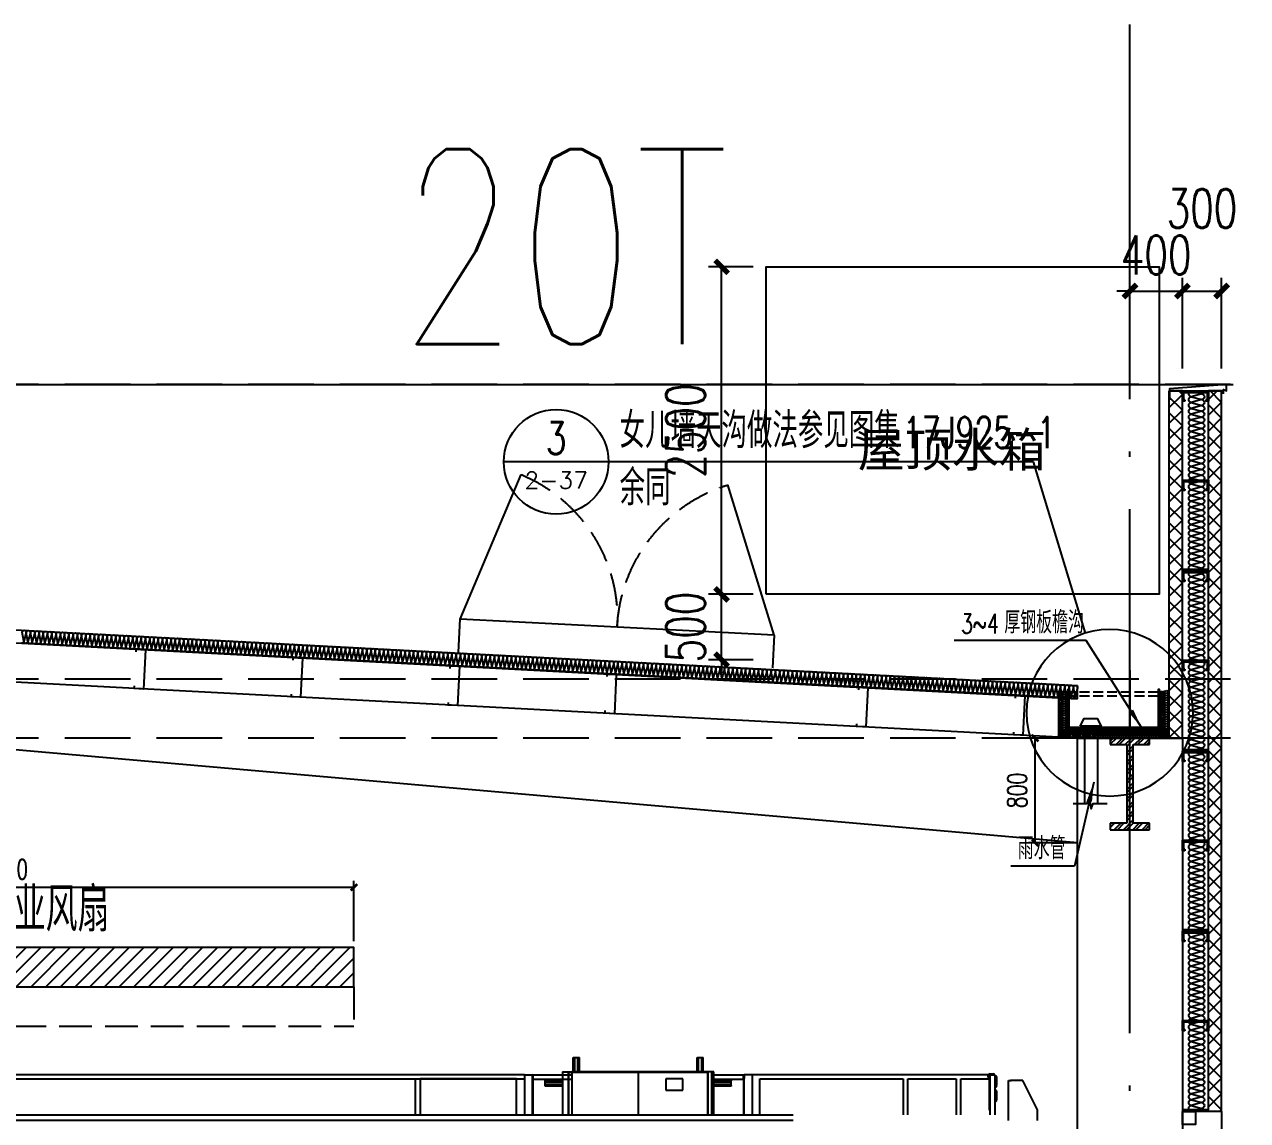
# Model space of a CAD drawing. Extents: x -1899985 to -450366, y 556196 to 2151267.
# Drawn here: x -609860 to -600522, y 581137 to 589505 of the extents above; entities that cross this region are included whole.
import ezdxf
from ezdxf.enums import TextEntityAlignment as Align

# ---------------------------------------------------------------- set-up
doc = ezdxf.new("R2010")
doc.units = 0
doc.header["$LTSCALE"] = 1000
doc.header["$MEASUREMENT"] = 0
for name, pattern in [('__DASH', [0.35, 0.25, -0.1]), ('DASH', [0.35, 0.25, -0.1]), ('DOTE', [2.42, 2, -0.2, 0.02, -0.2])]:
    doc.linetypes.add(name, pattern=pattern)
doc.layers.get('Defpoints').update_dxf_attribs({"color": 210})
for name, color, linetype in [('A-AXIS-DOTE', 14, 'DOTE'), ('A-AXIS-DP', 126, 'Continuous'), ('A-AXIS-SYMB', 3, 'Continuous'), ('A-HATCH-2', 251, 'Continuous'), ('A-LIN-V', 9, 'Continuous'), ('A-SFCE', 30, 'Continuous'), ('A-WINDOW', 140, 'Continuous'), ('AS-COLN', 6, 'Continuous'), ('AS-WALL', 40, 'Continuous'), ('COLUMN', 9, 'Continuous'), ('DIM_LEAD', 3, 'Continuous'), ('DIM_SYMB', 3, 'Continuous'), ('PUB_HATCH', 8, 'Continuous'), ('PUB_TEXT', 7, 'Continuous'), ('S-SB', 21, 'Continuous'), ('建-墙-填充', 8, 'Continuous'), ('建-尺寸', 3, 'Continuous'), ('建-文字', 7, 'Continuous'), ('建-柱-钢', 9, 'Continuous')]:
    doc.layers.add(name, color=color, linetype=linetype)
doc.styles.add('_TCH_DIM', font='SIMPLEX', dxfattribs={"bigfont": 'GBCBIG'})
doc.styles.add('_TCH_DIM_T3', font='SIMPLEX', dxfattribs={"width": 0.705882, "bigfont": 'GBCBIG'})
doc.styles.add('A-DIM_T3', font='SIMPLEX', dxfattribs={"width": 0.705882, "bigfont": 'GBCBIG'})
doc.styles.add('A-STANDARD', font='SIMPLEX', dxfattribs={"bigfont": 'GBCBIG'})
doc.styles.add('黑体', font='', dxfattribs={"height": 12})
doc.styles.get('黑体').set_extended_font_data('SimHei')
doc.dimstyles.new('_TCH_ARCH&&100', dxfattribs={"dimtxt": 297.5, "dimasz": 100, "dimexe": 100, "dimexo": 100, "dimgap": 126.25, "dimtad": 1, "dimdec": 0, "dimzin": 0, "dimdsep": 46, "dimtxsty": '_TCH_DIM_T3', "dimblk": 'ARCHTICK', "dimcen": 0.09, "dimclrt": 7, "dimazin": 2, "dimtfac": 1, "dimtdec": 0, "dimtix": 1, "dimtmove": 2, "dimatfit": 3, "dimfxl": 0, "dimtolj": 1, "dimtzin": 0, "dimarcsym": 0})
doc.dimstyles.new('A-DIM&&100', dxfattribs={"dimtxt": 297.5, "dimasz": 100, "dimexe": 100, "dimexo": 100, "dimgap": 126.25, "dimtad": 1, "dimdec": 0, "dimzin": 0, "dimdsep": 46, "dimtxsty": 'A-DIM_T3', "dimblk": 'ARCHTICK', "dimcen": 0.09, "dimclrt": 7, "dimazin": 2, "dimtfac": 1, "dimtdec": 0, "dimtix": 1, "dimtmove": 2, "dimatfit": 3, "dimfxl": 0, "dimtolj": 1, "dimtzin": 0, "dimarcsym": 0})
doc.dimstyles.new('A-DIM&&50', dxfattribs={"dimtxt": 148.75, "dimasz": 50, "dimexe": 50, "dimexo": 50, "dimgap": 63.125, "dimtad": 1, "dimdec": 0, "dimzin": 0, "dimdsep": 46, "dimtxsty": 'A-DIM_T3', "dimblk": 'ARCHTICK', "dimcen": 0.09, "dimclrt": 7, "dimazin": 2, "dimtfac": 1, "dimtdec": 0, "dimtix": 1, "dimtmove": 2, "dimatfit": 3, "dimfxl": 0, "dimtolj": 1, "dimtzin": 0, "dimarcsym": 0})
pattern_1 = [(45, (60, 0), (-60.000061, 60.000061), []), (135, (60, 0), (-60.000061, -60.000061), [])]

# ---------------------------------------------------------------- blocks, each defined once
blk = doc.blocks.new('G$CBF9D2CED')
at = {"layer": '建-墙-填充'}
h = blk.add_hatch(dxfattribs=at)
h.set_pattern_fill('金属', color=256, scale=20, style=0)
h.set_pattern_definition([(45, (0, 0), (-35.3553, 35.3553), []), (45, (23.57, 0), (-35.3553, 35.3553), [])])
h.paths.add_polyline_path([(-150, 0), (-150, -50), (-25, -50), (-25, -650), (-150, -650), (-150, -700), (150, -700), (150, -650), (25, -650), (25, -50), (150, -50), (150, 0)])
at = {"layer": '建-柱-钢'}
for p, q in [((-150, 0), (-150, -50)), ((150, 0), (-150, 0)), ((150, -50), (150, 0)), ((-150, -50), (-25, -50)), ((-25, -50), (-25, -650)), ((25, -650), (25, -50)), ((25, -50), (150, -50)), ((-25, -650), (-150, -650)), ((-150, -650), (-150, -700)), ((150, -650), (25, -650)), ((150, -700), (150, -650)), ((-150, -700), (150, -700))]:
    blk.add_line(p, q, dxfattribs=at)
blk = doc.blocks.new('_ArchTick')
at = {"color": 0, "linetype": 'ByBlock', "const_width": 0.4}
blk.add_lwpolyline([(-0.5, -0.5), (0.5, 0.5)], dxfattribs=at)
blk = doc.blocks.new('*D485')
at = {"layer": 'Defpoints', "color": 0}
for p in [(-519.6, 2150), (-110, 2150), (-110, 2100)]:
    blk.add_point(p, dxfattribs=at)
at = {"layer": '建-尺寸', "color": 0, "lineweight": -2}
for p, q in [((-160, 2150), (-569.6, 2150)), ((-519.6, 2150), (-519.6, 2200)), ((-519.6, 2100), (-519.6, 2150)), ((-160, 2100), (-569.6, 2100)), ((-519.6, 2100), (-519.6, 2050))]:
    blk.add_line(p, q, dxfattribs=at)
at = {"layer": '建-尺寸', "color": 0, "lineweight": -2, "xscale": 50, "yscale": 50, "zscale": 50}
for p, rotation in [((-519.6, 2150), 270), ((-519.6, 2100), 90)]:
    blk.add_blockref('_ArchTick', p, dxfattribs=dict(at, rotation=rotation))
at = {"layer": '建-尺寸', "color": 7, "insert": (-657.1, 2125), "char_height": 148.75, "attachment_point": 5, "rotation": 90, "style": 'A-DIM_T3'}
blk.add_mtext('\\A1;50', dxfattribs=at)
blk = doc.blocks.new('*D486')
at = {"layer": 'Defpoints', "color": 0}
for p in [(-519.6, 2100), (-110, 2100), (-110, 300)]:
    blk.add_point(p, dxfattribs=at)
at = {"layer": '建-尺寸', "color": 0, "lineweight": -2}
for p, q in [((-160, 2100), (-569.6, 2100)), ((-519.6, 300), (-519.6, 2100)), ((-160, 300), (-569.6, 300))]:
    blk.add_line(p, q, dxfattribs=at)
at = {"layer": '建-尺寸', "color": 0, "lineweight": -2, "xscale": 50, "yscale": 50, "zscale": 50}
for p, rotation in [((-519.6, 2100), 90), ((-519.6, 300), 270)]:
    blk.add_blockref('_ArchTick', p, dxfattribs=dict(at, rotation=rotation))
at = {"layer": '建-尺寸', "color": 7, "insert": (-657.1, 1200), "char_height": 148.75, "attachment_point": 5, "rotation": 90, "style": 'A-DIM_T3'}
blk.add_mtext('\\A1;1800', dxfattribs=at)
blk = doc.blocks.new('*D487')
at = {"layer": 'Defpoints', "color": 0}
for p in [(-519.6, 300), (-110, 300), (-110, 0)]:
    blk.add_point(p, dxfattribs=at)
at = {"layer": '建-尺寸', "color": 0, "lineweight": -2}
for p, q in [((-160, 300), (-569.6, 300)), ((-519.6, 300), (-519.6, 350)), ((-519.6, 0), (-519.6, 300)), ((-160, 0), (-569.6, 0)), ((-519.6, 0), (-519.6, -50))]:
    blk.add_line(p, q, dxfattribs=at)
at = {"layer": '建-尺寸', "color": 0, "lineweight": -2, "xscale": 50, "yscale": 50, "zscale": 50}
for p, rotation in [((-519.6, 300), 270), ((-519.6, 0), 90)]:
    blk.add_blockref('_ArchTick', p, dxfattribs=dict(at, rotation=rotation))
at = {"layer": '建-尺寸', "color": 7, "insert": (-657.1, 150), "char_height": 148.75, "attachment_point": 5, "rotation": 90, "style": 'A-DIM_T3'}
blk.add_mtext('\\A1;300', dxfattribs=at)
blk = doc.blocks.new('*D488')
at = {"layer": 'Defpoints', "color": 0}
for p in [(3050, 1060.2), (-3050, 600), (3050, 600)]:
    blk.add_point(p, dxfattribs=at)
at = {"layer": '建-尺寸', "color": 0, "lineweight": -2}
for p, q in [((-3050, 650), (-3050, 1110.2)), ((-3050, 1060.2), (3050, 1060.2)), ((3050, 650), (3050, 1110.2))]:
    blk.add_line(p, q, dxfattribs=at)
at = {"layer": '建-尺寸', "color": 0, "lineweight": -2, "xscale": 50, "yscale": 50, "zscale": 50, "rotation": 180}
blk.add_blockref('_ArchTick', (-3050, 1060.2), dxfattribs=at)
at = {"layer": '建-尺寸', "color": 0, "lineweight": -2, "xscale": 50, "yscale": 50, "zscale": 50}
blk.add_blockref('_ArchTick', (3050, 1060.2), dxfattribs=at)
at = {"layer": '建-尺寸', "color": 7, "insert": (382.4, 1197.7), "char_height": 148.75, "attachment_point": 5, "style": 'A-DIM_T3'}
blk.add_mtext('\\A1;6100', dxfattribs=at)
blk = doc.blocks.new('CURVEPATTERNLIB$SYSLIB$岩棉板')
at = {"color": 0}
for p, q in [((0, -17), (12, -67)), ((12, -67), (24, -17))]:
    blk.add_line(p, q, dxfattribs=at)
for centre, start, end in [((12, -17), 0, 180), ((0, -67), 270, 0), ((24, -67), 180, 270)]:
    blk.add_arc(centre, 12, start, end, dxfattribs=at)
blk = doc.blocks.new('*D535')
at = {"layer": 'Defpoints', "color": 0}
for p in [(-751528.5, 584057.5), (-751154.7, 584057.5), (-751154.7, 583257.5)]:
    blk.add_point(p, dxfattribs=at)
at = {"layer": '建-尺寸', "color": 0, "lineweight": -2}
for p, q in [((-751204.7, 584057.5), (-751578.5, 584057.5)), ((-751528.5, 583257.5), (-751528.5, 584057.5)), ((-751204.7, 583257.5), (-751578.5, 583257.5))]:
    blk.add_line(p, q, dxfattribs=at)
at = {"layer": '建-尺寸', "color": 0, "lineweight": -2, "xscale": 50, "yscale": 50, "zscale": 50}
for p, rotation in [((-751528.5, 584057.5), 90), ((-751528.5, 583257.5), 270)]:
    blk.add_blockref('_ArchTick', p, dxfattribs=dict(at, rotation=rotation))
at = {"layer": '建-尺寸', "color": 7, "insert": (-751666, 583657.5), "char_height": 148.75, "attachment_point": 5, "rotation": 90, "style": 'A-DIM_T3'}
blk.add_mtext('\\A1;800', dxfattribs=at)
blk = doc.blocks.new('*D539')
at = {"layer": 'Defpoints', "color": 0}
for p in [(-1772729.9, 580856.2), (-1772720.3, 580546.4), (-1775119.2, 580472)]:
    blk.add_point(p, dxfattribs=at)
at = {"layer": '建-尺寸', "color": 0, "lineweight": -2}
for p, q in [((-1775120.7, 580522), (-1775130.3, 580831.8)), ((-1775128.8, 580781.8), (-1772729.9, 580856.2)), ((-1772721.9, 580596.3), (-1772731.5, 580906.2))]:
    blk.add_line(p, q, dxfattribs=at)
at = {"layer": '建-尺寸', "color": 0, "lineweight": -2, "xscale": 50, "yscale": 50, "zscale": 50}
for p, rotation in [((-1772729.9, 580856.2), 1.775699479531219), ((-1775128.8, 580781.8), 181.7756994795312)]:
    blk.add_blockref('_ArchTick', p, dxfattribs=dict(at, rotation=rotation))
at = {"layer": '建-尺寸', "color": 7, "insert": (-1773933.6, 580956.5), "char_height": 148.75, "attachment_point": 5, "rotation": 1.7757, "style": 'A-DIM_T3'}
blk.add_mtext('\\A1;2400', dxfattribs=at)
blk = doc.blocks.new('G$C59B9C3A2')
at = {"layer": 'A-LIN-V'}
blk.add_lwpolyline([(79.4, -16.8), (-333.7, -16.8)], dxfattribs=at)
at = {"layer": 'AS-WALL'}
blk.add_lwpolyline([(-333.7, -38.1), (-333.7, -5.4), (-357.8, -16.8), (-357.8, 33.2), (79.4, 0), (79.4, -84.3)], dxfattribs=at)
blk = doc.blocks.new('CURVEPATTERNLIB$SYSLIB$防水材料1')
at = {"layer": 'PUB_HATCH'}
h = blk.add_hatch(dxfattribs=at)
h.set_pattern_fill('ANSI31', color=256, scale=10, angle=90, style=0)
h.set_pattern_definition([(45, (-196995.837, -685381.036), (11.22532015, -11.22532015), [])])
h.paths.add_polyline_path([(35, 0), (0, 0), (0, -100), (35, -100), (35, -90), (30, -90), (30, -95), (5, -95), (5, -5), (30, -5), (30, -10), (35, -10)])
h = blk.add_hatch(dxfattribs=at)
h.set_pattern_fill('ANSI31', color=256, scale=10, angle=90, style=0)
h.set_pattern_definition([(45, (-196695.837, -685381.036), (11.22532015, -11.22532015), [])])
h.paths.add_polyline_path([(335, 0), (300, 0), (300, -100), (335, -100), (335, -90), (330, -90), (330, -95), (305, -95), (305, -5), (330, -5), (330, -10), (335, -10)])
at = {"layer": 'A-LIN-V', "extrusion": (-3.26108e-18, 2.41725e-31, -1)}
blk.add_line((600, 0), (600, -100), dxfattribs=at)
at = {"layer": 'A-LIN-V'}
for p, q in [((30, -10), (35, -10)), ((330, -10), (335, -10)), ((30, -90), (35, -90)), ((330, -90), (335, -90))]:
    blk.add_line(p, q, dxfattribs=at)
at = {"layer": 'A-LIN-V', "extrusion": (-3.26108e-18, 2.41725e-31, -1)}
for points in [[(-35, -10), (-35, 0), (0, 0), (0, -100), (-35, -100), (-35, -90)], [(-335, -10), (-335, 0), (-300, 0), (-300, -100), (-335, -100), (-335, -90)], [(-30, -10), (-30, -5), (-5, -5), (-5, -95), (-30, -95), (-30, -90)], [(-330, -10), (-330, -5), (-305, -5), (-305, -95), (-330, -95), (-330, -90)]]:
    blk.add_lwpolyline(points, dxfattribs=at)
at = {"layer": 'A-LIN-V', "xscale": 0.8142221102150538, "yscale": 0.8108108108108109, "zscale": 0.8142221102150538}
for p in [(0, -20.1), (19.5, -20.1), (39.1, -20.1), (58.6, -20.1), (78.2, -20.1), (97.7, -20.1), (117.2, -20.1), (136.8, -20.1), (156.3, -20.1), (175.9, -20.1), (195.4, -20.1), (215, -20.1), (234.5, -20.1), (254, -20.1), (273.6, -20.1), (293.1, -20.1), (312.7, -20.1), (332.2, -20.1), (351.7, -20.1), (371.3, -20.1), (390.8, -20.1), (410.4, -20.1), (429.9, -20.1), (449.5, -20.1), (469, -20.1), (488.5, -20.1), (508.1, -20.1), (527.6, -20.1), (547.2, -20.1), (566.7, -20.1), (586.2, -20.1)]:
    blk.add_blockref('CURVEPATTERNLIB$SYSLIB$岩棉板', p, dxfattribs=at)
blk = doc.blocks.new('e54645')
at = {"layer": 'PUB_HATCH'}
h = blk.add_hatch(dxfattribs=at)
h.set_pattern_fill('多孔材料', color=256, scale=30, style=0)
h.set_pattern_definition(pattern_1)
h.paths.add_polyline_path([(-1138445, 580407.5), (-1138445, 585907.5), (-1138545, 585907.5), (-1138545, 580407.5)])
h = blk.add_hatch(dxfattribs=at)
h.set_pattern_fill('多孔材料', color=256, scale=30, style=0)
h.set_pattern_definition(pattern_1)
h.paths.add_polyline_path([(-1138145, 583257.5), (-1138145, 585907.5), (-1138245, 585907.5), (-1138245, 583257.5)])
at = {"layer": 'A-WINDOW'}
blk.add_lwpolyline([(-1138345, 580407.5), (-1138345, 580407.5), (-1138345, 580307.5), (-1138245, 580307.5), (-1138245, 580407.5), (-1138345, 580407.5)], dxfattribs=at)
at = {"layer": 'AS-WALL'}
for p, q in [((-1138545, 580407.5), (-1138545, 585907.5)), ((-1138545, 585907.5), (-1138445, 585907.5)), ((-1138445, 580407.5), (-1138445, 585907.5)), ((-1138245, 583257.5), (-1138245, 585907.5)), ((-1138245, 585907.5), (-1138145, 585907.5)), ((-1138145, 583257.5), (-1138145, 585907.5)), ((-1138245, 583257.5), (-1138145, 583257.5)), ((-1138545, 580407.5), (-1138445, 580407.5)), ((-1138445, 580407.5), (-1138245, 580407.5))]:
    blk.add_line(p, q, dxfattribs=at)
at = {"layer": 'COLUMN'}
blk.add_line((-1138545, 580407.5), (-1138545, 578007.5), dxfattribs=at)
blk.add_lwpolyline([(-1138245, 582457.5), (-1138245, 567627.5)], dxfattribs=at)
at = {"layer": 'A-HATCH-2', "xscale": 2.26979623420175, "yscale": 1.999999999990687, "zscale": 1.999999999990687, "rotation": 269.9999999986393}
for p in [(-1138245, 585907.5), (-1138245, 584532.5), (-1138245, 583157.5), (-1138245, 581782.5)]:
    blk.add_blockref('CURVEPATTERNLIB$SYSLIB$防水材料1', p, dxfattribs=at)
at = {"layer": 'A-LIN-V'}
blk.add_blockref('G$C59B9C3A2', (-1138225, 585924.3), dxfattribs=at)
blk = doc.blocks.new('$LinePat$岩棉板')
at = {"color": 0}
for p, q in [((0, -17), (12, -67)), ((12, -67), (24, -17))]:
    blk.add_line(p, q, dxfattribs=at)
for points in [[(24, -1.5), (0, -1.5)], [(24, -84), (0, -84)]]:
    blk.add_lwpolyline(points)
for centre, start, end in [((12, -17), 0, 180), ((0, -67), 270, 0), ((24, -67), 180, 270)]:
    blk.add_arc(centre, 12, start, end, dxfattribs=at)
blk = doc.blocks.new('e5345454')
at = {"layer": 'A-LIN-V'}
h = blk.add_hatch(dxfattribs=at)
h.set_pattern_fill('金属', color=256, scale=10)
h.set_pattern_definition([(45, (350, 0), (-17.67766953, 17.67766953), []), (45, (361.785, 0), (-17.67766953, 17.67766953), [])])
h.paths.add_polyline_path([(1161308.6, -3405469.3), (1161298.6, -3405469.3), (1161298.6, -3405769.3), (1161998.6, -3405769.3), (1161998.6, -3405469.3), (1161988.6, -3405469.3), (1161988.6, -3405759.3), (1161308.6, -3405759.3)])
at = {"layer": 'A-AXIS-DOTE', "linetype": '__DASH', "ltscale": 2}
blk.add_line((1161773.6, -3405320), (1161773.6, -3406120), dxfattribs=at)
at = {"layer": 'A-LIN-V'}
for points in [[(1161308.6, -3405469.3), (1161298.6, -3405469.3), (1161298.6, -3405769.3), (1161998.6, -3405769.3), (1161998.6, -3405469.3), (1161988.6, -3405469.3), (1161988.6, -3405469.3), (1161988.6, -3405469.3), (1161988.6, -3405759.3), (1161308.6, -3405759.3), (1161308.6, -3405469.3)], [(1161393.6, -3405749.3), (1161423.6, -3405690), (1161523.6, -3405690), (1161553.6, -3405749.3), (1161393.6, -3405749.3)], [(1161426.2, -3405749.3), (1161426.2, -3406338)], [(1161526.2, -3405749.3), (1161526.2, -3406338)]]:
    blk.add_lwpolyline(points, dxfattribs=at)
at = {"layer": 'A-LIN-V', "linetype": 'DASH', "ltscale": 0.3}
for points in [[(1161988.6, -3405489.3), (1161308.6, -3405489.3)], [(1161988.6, -3405519.3), (1161308.6, -3405519.3)]]:
    blk.add_lwpolyline(points, dxfattribs=at)
at = {"layer": 'DIM_LEAD'}
for p, q in [((1161440.3, -3405093.4), (1160431.8, -3405093.4)), ((1161861.8, -3405760), (1161440.3, -3405093.4)), ((1161497.6, -3406175.2), (1161349.7, -3406817)), ((1161349.7, -3406817), (1160864.2, -3406817))]:
    blk.add_line(p, q, dxfattribs=at)
for points in [[(1161861.8, -3405760, 0, 40, 0), (1161781.6, -3405633.2, 0, 0, 0)], [(1161497.6, -3406175.2, 0, 40, 0), (1161463.9, -3406321.3, 0, 0, 0)]]:
    blk.add_lwpolyline(points, format="xyseb", dxfattribs=at)
at = {"layer": 'DIM_SYMB'}
blk.add_lwpolyline([(1161339.1, -3406338), (1161446.6, -3406338), (1161461.9, -3406296), (1161476.7, -3406380), (1161491.6, -3406338), (1161599.1, -3406338)], dxfattribs=at)
at = {"layer": 'A-LIN-V', "yscale": 0.7272727272727273, "zscale": 0.7272727272727273}
for p, xscale, rotation in [((1161228.6, -3405479.3), -0.7499999999999999, 90), ((1162068.6, -3405479.3), 0.7499999999999999, 270), ((1161228.6, -3405497.3), -0.7499999999999999, 90), ((1161228.6, -3405515.3), -0.7499999999999999, 90), ((1161228.6, -3405533.3), -0.7499999999999999, 90), ((1161228.6, -3405551.3), -0.7499999999999999, 90), ((1161228.6, -3405569.3), -0.7499999999999999, 90), ((1162068.6, -3405497.3), 0.7499999999999999, 270), ((1162068.6, -3405515.3), 0.7499999999999999, 270), ((1162068.6, -3405533.3), 0.7499999999999999, 270), ((1162068.6, -3405551.3), 0.7499999999999999, 270), ((1162068.6, -3405569.3), 0.7499999999999999, 270), ((1161228.6, -3405587.3), -0.7499999999999999, 90), ((1161228.6, -3405605.3), -0.7499999999999999, 90), ((1161228.6, -3405623.3), -0.7499999999999999, 90), ((1161228.6, -3405641.3), -0.7499999999999999, 90), ((1161228.6, -3405659.3), -0.7499999999999999, 90), ((1162068.6, -3405587.3), 0.7499999999999999, 270), ((1162068.6, -3405605.3), 0.7499999999999999, 270), ((1162068.6, -3405623.3), 0.7499999999999999, 270), ((1162068.6, -3405641.3), 0.7499999999999999, 270), ((1162068.6, -3405659.3), 0.7499999999999999, 270), ((1161228.6, -3405677.3), -0.7499999999999999, 90), ((1161228.6, -3405695.3), -0.7499999999999999, 90), ((1161228.6, -3405713.3), -0.7499999999999999, 90), ((1161228.6, -3405731.3), -0.7499999999999999, 90), ((1161228.6, -3405749.3), -0.7499999999999999, 90), ((1162068.6, -3405677.3), 0.7499999999999999, 270), ((1162068.6, -3405695.3), 0.7499999999999999, 270), ((1162068.6, -3405713.3), 0.7499999999999999, 270), ((1162068.6, -3405731.3), 0.7499999999999999, 270), ((1162068.6, -3405749.3), 0.7499999999999999, 270), ((1161228.6, -3405839.3), -0.7682291666666666, 180), ((1161228.6, -3405767.3), -0.7499999999999999, 90), ((1161228.6, -3405785.3), -0.7499999999999999, 90), ((1161228.6, -3405803.3), -0.7499999999999999, 90), ((1161228.6, -3405821.3), -0.7499999999999999, 90), ((1161247, -3405839.3), -0.7682291666666666, 180), ((1161265.4, -3405839.3), -0.7682291666666666, 180), ((1161283.9, -3405839.3), -0.7682291666666666, 180), ((1161302.3, -3405839.3), -0.7682291666666666, 180), ((1161320.8, -3405839.3), -0.7682291666666666, 180), ((1161339.2, -3405839.3), -0.7682291666666666, 180), ((1161357.6, -3405839.3), -0.7682291666666666, 180), ((1161376.1, -3405839.3), -0.7682291666666666, 180), ((1161394.5, -3405839.3), -0.7682291666666666, 180), ((1161412.9, -3405839.3), -0.7682291666666666, 180), ((1161431.4, -3405839.3), -0.7682291666666666, 180), ((1161449.8, -3405839.3), -0.7682291666666666, 180), ((1161468.3, -3405839.3), -0.7682291666666666, 180), ((1161486.7, -3405839.3), -0.7682291666666666, 180), ((1161505.1, -3405839.3), -0.7682291666666666, 180), ((1161541.2, -3405839.3), 0.73252688172043, 180), ((1161558.7, -3405839.3), 0.73252688172043, 180), ((1161576.3, -3405839.3), 0.73252688172043, 180), ((1161593.9, -3405839.3), 0.73252688172043, 180), ((1161611.5, -3405839.3), 0.73252688172043, 180), ((1161629.1, -3405839.3), 0.73252688172043, 180), ((1161646.6, -3405839.3), 0.73252688172043, 180), ((1161664.2, -3405839.3), 0.73252688172043, 180), ((1161681.8, -3405839.3), 0.73252688172043, 180), ((1161699.4, -3405839.3), 0.73252688172043, 180), ((1161717, -3405839.3), 0.73252688172043, 180), ((1161734.5, -3405839.3), 0.73252688172043, 180), ((1161752.1, -3405839.3), 0.73252688172043, 180), ((1161769.7, -3405839.3), 0.73252688172043, 180), ((1161787.3, -3405839.3), 0.73252688172043, 180), ((1161804.9, -3405839.3), 0.73252688172043, 180), ((1161822.4, -3405839.3), 0.73252688172043, 180), ((1161840, -3405839.3), 0.73252688172043, 180), ((1161857.6, -3405839.3), 0.73252688172043, 180), ((1161875.2, -3405839.3), 0.73252688172043, 180), ((1161892.8, -3405839.3), 0.73252688172043, 180), ((1161910.3, -3405839.3), 0.73252688172043, 180), ((1161927.9, -3405839.3), 0.73252688172043, 180), ((1161945.5, -3405839.3), 0.73252688172043, 180), ((1161963.1, -3405839.3), 0.73252688172043, 180), ((1161980.7, -3405839.3), 0.73252688172043, 180), ((1161998.2, -3405839.3), 0.73252688172043, 180), ((1162015.8, -3405839.3), 0.73252688172043, 180), ((1162068.6, -3405767.3), 0.7499999999999999, 270), ((1162068.6, -3405785.3), 0.7499999999999999, 270), ((1162068.6, -3405803.3), 0.7499999999999999, 270), ((1162068.6, -3405821.3), 0.7499999999999999, 270), ((1162033.4, -3405839.3), 0.73252688172043, 180), ((1162051, -3405839.3), 0.73252688172043, 180), ((1162068.6, -3405839.3), 0.73252688172043, 180)]:
    blk.add_blockref('$LinePat$岩棉板', p, dxfattribs=dict(at, xscale=xscale, rotation=rotation))
at = {"layer": 'PUB_TEXT', "style": '_TCH_DIM', "width": 0.705882}
blk.add_text('3~4', height=148.75, dxfattribs=at).set_placement((1160484.3, -3405040.9))
at = {"layer": 'PUB_TEXT', "style": '_TCH_DIM'}
for s, p in [('厚钢板檐沟', (1160814.3, -3405040.9)), ('雨水管', (1160916.7, -3406764.5))]:
    blk.add_text(s, height=168.79, dxfattribs=at).set_placement(p)
blk = doc.blocks.new('rer34')
at = {"layer": 'A-LIN-V', "color": 1}
for p, q in [((1604356.6, -75640.3), (1604367.5, -75640.3)), ((1604356.6, -75749), (1604356.6, -75640.3)), ((1604356.6, -75749), (1604356.6, -75640.3)), ((1604356.6, -75640.3), (1604367.5, -75640.3)), ((1604367.5, -75749), (1604367.5, -75640.3)), ((1604367.5, -75640.3), (1604389.3, -75640.3)), ((1604367.5, -75749), (1604367.5, -75640.3)), ((1604367.5, -75640.3), (1604389.3, -75640.3)), ((1604389.3, -75640.3), (1604400.1, -75640.3)), ((1604389.3, -75749), (1604389.3, -75640.3)), ((1604389.3, -75640.3), (1604400.1, -75640.3)), ((1604389.3, -75749), (1604389.3, -75640.3)), ((1604400.1, -75749), (1604400.1, -75640.3)), ((1604400.1, -75749), (1604400.1, -75640.3)), ((1605226.2, -75640.3), (1605237.1, -75640.3)), ((1605226.2, -75749), (1605226.2, -75640.3)), ((1605226.2, -75640.3), (1605237.1, -75640.3)), ((1605226.2, -75749), (1605226.2, -75640.3)), ((1605237.1, -75749), (1605237.1, -75640.3)), ((1605237.1, -75640.3), (1605258.9, -75640.3)), ((1605237.1, -75749), (1605237.1, -75640.3)), ((1605237.1, -75640.3), (1605258.9, -75640.3)), ((1605258.9, -75640.3), (1605269.7, -75640.3)), ((1605258.9, -75749), (1605258.9, -75640.3)), ((1605258.9, -75749), (1605258.9, -75640.3)), ((1605258.9, -75640.3), (1605269.7, -75640.3)), ((1605269.7, -75749), (1605269.7, -75640.3)), ((1605269.7, -75749), (1605269.7, -75640.3)), ((1604014.2, -75770.7), (1595896.1, -75770.7)), ((1604014.2, -75770.7), (1604014.2, -76077.3)), ((1604014.2, -75770.7), (1604068.6, -75770.7)), ((1604068.6, -75770.7), (1604068.6, -76077.3)), ((1604070.2, -75797.9), (1604070.2, -75778.4)), ((1604074, -75770.7), (1604348.3, -75770.7)), ((1604074, -75770.7), (1604074, -75778.4)), ((1604074, -75778.4), (1604074, -75797.9)), ((1604281.7, -75749), (1604324.1, -75749)), ((1604281.7, -75749), (1604281.7, -76077.3)), ((1604324.1, -76077.3), (1604324.1, -75749)), ((1604324.1, -75749), (1605302.4, -75749)), ((1604326.8, -75751.7), (1604812.1, -75751.7)), ((1604326.8, -76077.3), (1604326.8, -75751.7)), ((1605326.6, -75749), (1604348.3, -75749)), ((1604348.3, -75749), (1604348.3, -76077.3)), ((1604812.1, -75751.7), (1604812.1, -76077.3)), ((1604814.3, -75751.7), (1605299.6, -75751.7)), ((1604814.3, -76077.3), (1604814.3, -75751.7)), ((1605299.6, -75751.7), (1605299.6, -76077.3)), ((1605344.7, -75749), (1605302.4, -75749)), ((1605302.4, -75749), (1605302.4, -76077.3)), ((1605326.6, -75749), (1605326.6, -76077.3)), ((1605326.6, -75770.7), (1605552.3, -75770.7)), ((1605344.7, -76077.3), (1605344.7, -75749)), ((1605552.3, -75770.7), (1605552.3, -75778.4)), ((1605552.3, -75797.9), (1605552.3, -75778.4)), ((1605556.2, -75778.4), (1605556.2, -75797.9)), ((1605612.1, -75770.7), (1605557.8, -75770.7)), ((1605557.8, -76077.3), (1605557.8, -75770.7)), ((1607274.9, -75770.7), (1605612.1, -75770.7)), ((1605612.1, -75770.7), (1605612.1, -76077.3)), ((1607269.5, -75781.8), (1607269.5, -75777.9)), ((1607274.9, -75777.9), (1607269.5, -75777.9)), ((1607269.5, -75787.9), (1607269.5, -75781.8)), ((1607274.9, -75781.8), (1607269.5, -75781.8)), ((1607269.5, -75787.9), (1607269.5, -75788.8)), ((1607274.9, -75787.9), (1607269.5, -75787.9)), ((1607269.5, -75788.8), (1607274.9, -75788.8)), ((1607274.9, -75792), (1607274.9, -75770.3)), ((1607277.1, -75770.3), (1607277.1, -75792)), ((1607310.2, -75770.7), (1607277.1, -75770.7)), ((1607277.4, -75780.1), (1607277.1, -75780.1)), ((1607277.1, -75786.6), (1607277.4, -75786.6)), ((1607277.4, -76039.3), (1607277.4, -75774.1)), ((1607280.4, -75764.9), (1607307, -75764.9)), ((1607307, -75767), (1607280.4, -75767)), ((1607280.7, -75770.8), (1607306.8, -75770.8)), ((1607283.9, -75770.8), (1607316.5, -75770.8)), ((1607283.9, -76077.3), (1607283.9, -75770.8)), ((1607310.2, -75770.8), (1607310.2, -75770.3)), ((1607312.4, -75770.3), (1607312.4, -75770.8)), ((1607316.5, -75770.7), (1607312.4, -75770.7)), ((1607316.5, -75770.7), (1607316.5, -75770.8)), ((1607316.5, -75770.8), (1607316.5, -76077.3)), ((1607323.8, -75780.1), (1607316.5, -75780.1)), ((1607316.5, -75789.2), (1607330.7, -75789.2)), ((1607323.8, -75781), (1607323.8, -75780.1)), ((1607330.7, -75805), (1607330.7, -75789.2)), ((1598289.9, -75803.4), (1604014.2, -75803.4)), ((1603250.9, -76077.3), (1603250.9, -75803.4)), ((1603283.5, -75803.4), (1603283.5, -76077.3)), ((1603959.9, -75803.4), (1603283.5, -75803.4)), ((1603959.9, -76077.3), (1603959.9, -75803.4)), ((1604074, -75797.9), (1604074, -75805.5)), ((1604074, -75805.5), (1604074, -76077.3)), ((1604074, -75805.5), (1604348.3, -75805.5)), ((1604161, -75814.3), (1604281.7, -75814.3)), ((1604161, -75817.5), (1604161, -75814.3)), ((1604161, -75827.3), (1604161, -75817.5)), ((1604161, -75827.3), (1604281.7, -75827.3)), ((1604161, -75844.7), (1604161, -75827.3)), ((1604161, -75844.7), (1604281.7, -75844.7)), ((1604161, -75854.4), (1604161, -75844.7)), ((1604161, -75857.7), (1604161, -75854.4)), ((1604281.7, -75857.7), (1604161, -75857.7)), ((1605007.1, -75801.7), (1605007.1, -75888.7)), ((1605126.7, -75801.7), (1605007.1, -75801.7)), ((1605126.7, -75888.7), (1605126.7, -75801.7)), ((1605326.6, -75805.5), (1605552.3, -75805.5)), ((1605344.7, -75814.3), (1605465.4, -75814.3)), ((1605344.7, -75827.3), (1605465.4, -75827.3)), ((1605344.7, -75844.7), (1605465.4, -75844.7)), ((1605465.4, -75857.7), (1605344.7, -75857.7)), ((1605465.4, -75814.3), (1605465.4, -75817.5)), ((1605465.4, -75827.3), (1605465.4, -75817.5)), ((1605465.4, -75844.7), (1605465.4, -75827.3)), ((1605465.4, -75854.4), (1605465.4, -75844.7)), ((1605465.4, -75854.4), (1605465.4, -75857.7)), ((1605552.3, -75797.9), (1605552.3, -75805.5)), ((1605552.3, -75805.5), (1605552.3, -76077.3)), ((1605666.5, -76077.3), (1605666.5, -75803.4)), ((1605666.5, -75803.4), (1606672, -75803.4)), ((1606672, -75803.4), (1606672, -76077.3)), ((1606704.6, -76077.3), (1606704.6, -75803.4)), ((1606704.6, -75803.4), (1607044.8, -75803.4)), ((1607044.8, -75803.4), (1607044.8, -76077.3)), ((1607077.4, -76077.3), (1607077.4, -75803.4)), ((1607077.4, -75803.4), (1607277.4, -75803.4)), ((1607266.2, -75797.5), (1607266.2, -75795.3)), ((1607266.2, -75795.3), (1607271.7, -75795.3)), ((1607271.7, -75797.5), (1607266.2, -75797.5)), ((1607316.5, -75805), (1607330.7, -75805)), ((1607330.7, -75805), (1607316.5, -75805)), ((1607316.5, -75820.7), (1607330.7, -75820.7)), ((1607316.5, -75821.8), (1607330.7, -75821.8)), ((1607330.7, -75837.6), (1607316.5, -75837.6)), ((1607316.5, -75837.6), (1607330.7, -75837.6)), ((1607316.5, -75853.3), (1607330.7, -75853.3)), ((1607316.5, -75856.6), (1607329.6, -75856.6)), ((1607325.2, -75821.8), (1607325.2, -75820.7)), ((1607325.2, -75856.6), (1607325.2, -75853.3)), ((1607330.7, -75820.7), (1607330.7, -75805)), ((1607330.7, -75837.6), (1607330.7, -75821.8)), ((1607330.7, -75853.3), (1607330.7, -75837.6)), ((1607412.9, -75816.4), (1607430.2, -75816.4)), ((1607412.9, -76120.8), (1607412.9, -75816.4)), ((1607442.6, -75816.4), (1607425.2, -75816.4)), ((1607511.8, -75816.4), (1607430.2, -75816.4)), ((1607615, -76039.2), (1607511.8, -75816.4)), ((1605007.1, -75888.7), (1605126.7, -75888.7)), ((1607316.5, -75897.9), (1607330.7, -75897.9)), ((1607330.7, -75913.7), (1607316.5, -75913.7)), ((1607316.5, -75913.7), (1607330.7, -75913.7)), ((1607316.5, -75929.4), (1607330.7, -75929.4)), ((1607316.5, -75930.5), (1607330.7, -75930.5)), ((1607316.5, -75946.3), (1607330.7, -75946.3)), ((1607330.7, -75946.3), (1607316.5, -75946.3)), ((1607316.5, -75962), (1607330.7, -75962)), ((1607316.5, -75965.3), (1607329.6, -75965.3)), ((1607325.2, -75930.5), (1607325.2, -75929.4)), ((1607325.2, -75965.3), (1607325.2, -75962)), ((1607330.7, -75913.7), (1607330.7, -75897.9)), ((1607330.7, -75929.4), (1607330.7, -75913.7)), ((1607330.7, -75946.3), (1607330.7, -75930.5)), ((1607330.7, -75962), (1607330.7, -75946.3)), ((1607283.9, -76042.5), (1607280.7, -76042.5)), ((1607615, -76120.8), (1607615, -76039.2)), ((1592562.4, -76077.3), (1605899.7, -76077.3)), ((1605899.7, -76120.8), (1598840.1, -76120.8))]:
    blk.add_line(p, q, dxfattribs=at)
for centre, radius, start, end in [((1604066.4, -75778.4), 7.61, 0, 73.39845), ((1604066.4, -75778.4), 3.8, 360, 55.15009), ((1605560, -75778.4), 7.61, 106.60155, 180), ((1605560, -75778.4), 3.8, 124.8499, 180), ((1607271.7, -75792), 3.26, 270, 360), ((1607271.7, -75792), 5.43, 270, 360), ((1607280.4, -75770.3), 5.43, 90, 180), ((1607280.4, -75770.3), 3.26, 90, 180), ((1607280.7, -75774.1), 3.26, 90, 180), ((1607306.8, -75774.1), 3.26, 89.45035, 90), ((1607307, -75770.3), 5.43, 360, 90), ((1607307, -75770.3), 3.26, 360, 90), ((1607320.9, -75789.2), 8.7, 0, 119.99801), ((1604066.4, -75797.9), 7.61, 286.60155, 360), ((1604066.4, -75797.9), 3.8, 304.8499, 360), ((1605560, -75797.9), 7.61, 180, 253.39845), ((1605560, -75797.9), 3.8, 180, 235.15009), ((1607320.9, -75856.6), 8.7, 240.00195, 0), ((1607320.9, -75897.9), 8.7, 0, 119.99806), ((1607320.9, -75965.3), 8.7, 240.0019, 0), ((1607280.7, -76039.3), 3.26, 180, 270)]:
    blk.add_arc(centre, radius, start, end, dxfattribs=at)
blk = doc.blocks.new('*D390')
at = {"layer": 'A-AXIS-DP', "color": 0, "lineweight": -2}
for p, q in [((-601020, 586877.5), (-601020, 587570)), ((-600720, 586877.5), (-600720, 587570)), ((-601020, 587470), (-600720, 587470))]:
    blk.add_line(p, q, dxfattribs=at)
at = {"layer": 'Defpoints', "color": 0}
for p in [(-600720, 587470), (-601020, 586777.5), (-600720, 586777.5)]:
    blk.add_point(p, dxfattribs=at)
at = {"layer": 'A-AXIS-DP', "color": 0, "lineweight": -2, "xscale": 100, "yscale": 100, "zscale": 100, "rotation": 180}
blk.add_blockref('_ArchTick', (-601020, 587470), dxfattribs=at)
at = {"layer": 'A-AXIS-DP', "color": 0, "lineweight": -2, "xscale": 100, "yscale": 100, "zscale": 100}
blk.add_blockref('_ArchTick', (-600720, 587470), dxfattribs=at)
at = {"layer": 'A-AXIS-DP', "color": 7, "insert": (-600870, 588100), "char_height": 297.5, "attachment_point": 5, "style": '_TCH_DIM_T3'}
blk.add_mtext('\\A1;300', dxfattribs=at)
blk = doc.blocks.new('*D391')
at = {"layer": 'A-AXIS-DP', "color": 0, "lineweight": -2}
for p, q in [((-601420, 586877.5), (-601420, 587570)), ((-601020, 586877.5), (-601020, 587570)), ((-601420, 587470), (-601520, 587470)), ((-601420, 587470), (-601020, 587470)), ((-601020, 587470), (-600920, 587470))]:
    blk.add_line(p, q, dxfattribs=at)
at = {"layer": 'Defpoints', "color": 0}
for p in [(-601020, 587470), (-601420, 586777.5), (-601020, 586777.5)]:
    blk.add_point(p, dxfattribs=at)
at = {"layer": 'A-AXIS-DP', "color": 0, "lineweight": -2, "xscale": 100, "yscale": 100, "zscale": 100}
blk.add_blockref('_ArchTick', (-601420, 587470), dxfattribs=at)
at = {"layer": 'A-AXIS-DP', "color": 0, "lineweight": -2, "xscale": 100, "yscale": 100, "zscale": 100, "rotation": 180}
blk.add_blockref('_ArchTick', (-601020, 587470), dxfattribs=at)
at = {"layer": 'A-AXIS-DP', "color": 7, "insert": (-601220, 587745), "char_height": 297.5, "attachment_point": 5, "style": '_TCH_DIM_T3'}
blk.add_mtext('\\A1;400', dxfattribs=at)
blk = doc.blocks.new('*D429')
at = {"layer": 'Defpoints', "color": 0}
for p in [(-604537.9, 585154.6), (-604197.9, 585154.6), (-604197.9, 584654.6)]:
    blk.add_point(p, dxfattribs=at)
at = {"layer": '建-尺寸', "color": 0, "lineweight": -2}
for p, q in [((-604537.9, 585154.6), (-604537.9, 585254.6)), ((-604297.9, 585154.6), (-604637.9, 585154.6)), ((-604537.9, 584654.6), (-604537.9, 585154.6)), ((-604297.9, 584654.6), (-604637.9, 584654.6)), ((-604537.9, 584654.6), (-604537.9, 584554.6))]:
    blk.add_line(p, q, dxfattribs=at)
at = {"layer": '建-尺寸', "color": 0, "lineweight": -2, "xscale": 100, "yscale": 100, "zscale": 100}
for p, rotation in [((-604537.9, 585154.6), 270), ((-604537.9, 584654.6), 90)]:
    blk.add_blockref('_ArchTick', p, dxfattribs=dict(at, rotation=rotation))
at = {"layer": '建-尺寸', "color": 7, "insert": (-604812.9, 584904.6), "char_height": 297.5, "attachment_point": 5, "rotation": 90, "style": 'A-DIM_T3'}
blk.add_mtext('\\A1;500', dxfattribs=at)
blk = doc.blocks.new('*D430')
at = {"layer": 'Defpoints', "color": 0}
for p in [(-604537.9, 587654.6), (-604197.9, 587654.6), (-604197.9, 585154.6)]:
    blk.add_point(p, dxfattribs=at)
at = {"layer": '建-尺寸', "color": 0, "lineweight": -2}
for p, q in [((-604297.9, 587654.6), (-604637.9, 587654.6)), ((-604537.9, 585154.6), (-604537.9, 587654.6)), ((-604297.9, 585154.6), (-604637.9, 585154.6))]:
    blk.add_line(p, q, dxfattribs=at)
at = {"layer": '建-尺寸', "color": 0, "lineweight": -2, "xscale": 100, "yscale": 100, "zscale": 100}
for p, rotation in [((-604537.9, 587654.6), 90), ((-604537.9, 585154.6), 270)]:
    blk.add_blockref('_ArchTick', p, dxfattribs=dict(at, rotation=rotation))
at = {"layer": '建-尺寸', "color": 7, "insert": (-604812.9, 586404.6), "char_height": 297.5, "attachment_point": 5, "rotation": 90, "style": 'A-DIM_T3'}
blk.add_mtext('\\A1;2500', dxfattribs=at)
blk = doc.blocks.new('G$C2C10B007')
at = {"layer": 'A-LIN-V'}
h = blk.add_hatch(dxfattribs=at)
h.set_pattern_fill('ANSI31', color=252, scale=50)
h.set_pattern_definition([(45, (0, 400), (-56.1266, 56.1266), [])])
h.paths.add_polyline_path([(-150, 600), (-3050, 600), (-3050, 300), (3050, 300), (3050, 600), (150, 600), (150, 2100), (-150, 2100)])
at = {"layer": 'A-AXIS-DOTE', "linetype": '__DASH', "ltscale": 2}
blk.add_lwpolyline([(0, 2100), (0, 100)], dxfattribs=at)
at = {"layer": 'A-LIN-V'}
blk.add_lwpolyline([(-150, 600), (-3050, 600), (-3050, 300), (3050, 300), (3050, 600), (150, 600), (150, 2100), (-150, 2100), (-150, 600)], dxfattribs=at)
at = {"layer": 'A-SFCE', "linetype": 'DASH'}
for p, q in [((-3050, 300), (-3050, 0)), ((3050, 300), (3050, 0)), ((-3050, 0), (3050, 0))]:
    blk.add_line(p, q, dxfattribs=at)
at = {"layer": '建-文字', "style": 'A-STANDARD'}
blk.add_text('工业风扇', height=337.59, dxfattribs=at).set_placement((210.4, 722.5))
at = {"layer": '建-尺寸'}
for p1, p2, picture, middle in [((-110, 2100), (-110, 2150), '*D485', (-657.1, 2125)), ((-110, 300), (-110, 2100), '*D486', (-657.1, 1200)), ((-110, 0), (-110, 300), '*D487', (-657.1, 150))]:
    dim = blk.add_aligned_dim(p1=p1, p2=p2, distance=409.6, dimstyle='A-DIM&&50', dxfattribs=at)
    dim.commit()
    dim.dimension.update_dxf_attribs({"geometry": picture, "text_midpoint": middle})
dim = blk.add_linear_dim(base=(3050, 1060.2), p1=(-3050, 600), p2=(3050, 600), angle=0, dimstyle='A-DIM&&50', dxfattribs=at)
dim.commit()
dim.dimension.update_dxf_attribs({"geometry": '*D488', "text_midpoint": (382.4, 1197.7), "dimtype": 161})
blk = doc.blocks.new('w432424324')
at = {"layer": 'A-LIN-V', "color": 2}
for p, q in [((-751204.7, 584057.5), (-759779.7, 584507.5)), ((-751204.7, 583257.5), (-759779.7, 584007.5))]:
    blk.add_line(p, q, dxfattribs=at)
at = {"layer": 'A-LIN-V'}
for points in [[(-758392.3, 584714.9), (-758391.3, 584734.9), (-758321.4, 584731.3), (-758336.5, 584431.7), (-758406.4, 584435.2), (-758405.4, 584455.2)], [(-757194, 584652), (-757193, 584672), (-757123, 584668.4), (-757138.1, 584368.8), (-757208, 584372.3), (-757207, 584392.3)], [(-755995.7, 584589.1), (-755994.7, 584609.1), (-755924.8, 584605.6), (-755939.9, 584305.9), (-756009.8, 584309.5), (-756008.8, 584329.4)], [(-754797.3, 584526.2), (-754796.3, 584546.2), (-754726.4, 584542.7), (-754741.4, 584243.1), (-754811.3, 584246.6), (-754810.3, 584266.5)], [(-752875.9, 584425.4), (-752874.9, 584445.4), (-752805, 584441.8), (-752820.1, 584142.2), (-752890, 584145.7), (-752889, 584165.7)], [(-751677.6, 584362.5), (-751676.6, 584382.5), (-751606.6, 584379), (-751621.7, 584079.3), (-751691.6, 584082.9), (-751690.6, 584102.8)]]:
    blk.add_lwpolyline(points, dxfattribs=at)
at = {"layer": 'AS-COLN'}
for p, q in [((-759779.7, 584908), (-751206, 584458.1)), ((-759779.7, 584807.8), (-751205.7, 584357.9)), ((-751205.7, 584357.9), (-751206, 584458.1))]:
    blk.add_line(p, q, dxfattribs=at)
at = {"layer": 'COLUMN'}
blk.add_lwpolyline([(-750404.7, 584057.5), (-750404.7, 568257.5), (-751204.7, 568257.5), (-751204.7, 584057.5)], close=True, dxfattribs=at)
at = {"layer": 'A-HATCH-2', "xscale": -1.355880551215356, "yscale": 1.351351351351351, "zscale": 1.351351351351351, "rotation": 356.9957576229942}
for p in [(-759229.8, 584886.2), (-759197.3, 584884.5), (-759164.9, 584882.8), (-759132.4, 584881.1), (-759099.9, 584879.4), (-759067.4, 584877.7), (-759034.9, 584875.9), (-759002.4, 584874.2), (-758969.9, 584872.5), (-758937.4, 584870.8), (-758904.9, 584869.1), (-758872.4, 584867.4), (-758839.9, 584865.7), (-758807.4, 584864), (-758774.9, 584862.3), (-758742.4, 584860.6), (-758709.9, 584858.9), (-758677.4, 584857.2), (-758644.9, 584855.5), (-758612.4, 584853.8), (-758579.9, 584852.1), (-758547.4, 584850.4), (-758514.9, 584848.7), (-758482.4, 584847), (-758449.9, 584845.2), (-758417.4, 584843.5), (-758384.9, 584841.8), (-758352.4, 584840.1), (-758319.9, 584838.4), (-758287.4, 584836.7), (-758255, 584835), (-758222.5, 584833.3), (-758190, 584831.6), (-758157.5, 584829.9), (-758125, 584828.2), (-758092.5, 584826.5), (-758060, 584824.8), (-758027.5, 584823.1), (-757995, 584821.4), (-757962.5, 584819.7), (-757930, 584818), (-757897.5, 584816.3), (-757865, 584814.5), (-757832.5, 584812.8), (-757800, 584811.1), (-757767.5, 584809.4), (-757735, 584807.7), (-757702.5, 584806), (-757670, 584804.3), (-757637.5, 584802.6), (-757605, 584800.9), (-757572.5, 584799.2), (-757540, 584797.5), (-757507.5, 584795.8), (-757475, 584794.1), (-757442.5, 584792.4), (-757410, 584790.7), (-757377.6, 584789), (-757345.1, 584787.3), (-757312.6, 584785.6), (-757280.1, 584783.9), (-757247.6, 584782.1), (-757215.1, 584780.4), (-757182.6, 584778.7), (-757150.1, 584777), (-757117.6, 584775.3), (-757085.1, 584773.6), (-757052.6, 584771.9), (-757020.1, 584770.2), (-756987.6, 584768.5), (-756955.1, 584766.8), (-756922.6, 584765.1), (-756890.1, 584763.4), (-756857.6, 584761.7), (-756825.1, 584760), (-756792.6, 584758.3), (-756760.1, 584756.6), (-756727.6, 584754.9), (-756695.1, 584753.2), (-756662.6, 584751.4), (-756630.1, 584749.7), (-756597.6, 584748), (-756565.1, 584746.3), (-756532.6, 584744.6), (-756500.1, 584742.9), (-756467.7, 584741.2), (-756435.2, 584739.5), (-756402.7, 584737.8), (-756370.2, 584736.1), (-756337.7, 584734.4), (-756305.2, 584732.7), (-756272.7, 584731), (-756240.2, 584729.3), (-756207.7, 584727.6), (-756175.2, 584725.9), (-756142.7, 584724.2), (-756110.2, 584722.5), (-756077.7, 584720.7), (-756045.2, 584719), (-756012.7, 584717.3), (-755980.2, 584715.6), (-755947.7, 584713.9), (-755915.2, 584712.2), (-755882.7, 584710.5), (-755850.2, 584708.8), (-755817.7, 584707.1), (-755785.2, 584705.4), (-755752.7, 584703.7), (-755720.2, 584702), (-755687.7, 584700.3), (-755655.2, 584698.6), (-755622.7, 584696.9), (-755590.2, 584695.2), (-755557.8, 584693.5), (-755525.3, 584691.8), (-755492.8, 584690), (-755460.3, 584688.3), (-755427.8, 584686.6), (-755395.3, 584684.9), (-755362.8, 584683.2), (-755330.3, 584681.5), (-755297.8, 584679.8), (-755265.3, 584678.1), (-755232.8, 584676.4), (-755200.3, 584674.7), (-755167.8, 584673), (-755135.3, 584671.3), (-755102.8, 584669.6), (-755070.3, 584667.9), (-755037.8, 584666.2), (-755005.3, 584664.5), (-754972.8, 584662.8), (-754940.3, 584661.1), (-754907.8, 584659.4), (-754875.3, 584657.6), (-754842.8, 584655.9), (-754810.3, 584654.2), (-754777.8, 584652.5), (-754745.3, 584650.8), (-754712.8, 584649.1), (-754680.3, 584647.4), (-754647.9, 584645.7), (-754615.4, 584644), (-754582.9, 584642.3), (-754550.4, 584640.6), (-754517.9, 584638.9), (-754485.4, 584637.2), (-754452.9, 584635.5), (-754420.4, 584633.8), (-754387.9, 584632.1), (-754355.4, 584630.4), (-754322.9, 584628.7), (-754290.4, 584626.9), (-754257.9, 584625.2), (-754225.4, 584623.5), (-754192.9, 584621.8), (-754160.4, 584620.1), (-754127.9, 584618.4), (-754095.4, 584616.7), (-754062.9, 584615), (-754030.4, 584613.3), (-753997.9, 584611.6), (-753965.4, 584609.9), (-753932.9, 584608.2), (-753900.4, 584606.5), (-753867.9, 584604.8), (-753835.4, 584603.1), (-753802.9, 584601.4), (-753770.4, 584599.7), (-753738, 584598), (-753705.5, 584596.2), (-753673, 584594.5), (-753640.5, 584592.8), (-753608, 584591.1), (-753575.5, 584589.4), (-753543, 584587.7), (-753510.5, 584586), (-753478, 584584.3), (-753445.5, 584582.6), (-753413, 584580.9), (-753380.5, 584579.2), (-753348, 584577.5), (-753315.5, 584575.8), (-753283, 584574.1), (-753250.5, 584572.4), (-753218, 584570.7), (-753185.5, 584569), (-753153, 584567.3), (-753120.5, 584565.5), (-753088, 584563.8), (-753055.5, 584562.1), (-753023, 584560.4), (-752990.5, 584558.7), (-752958, 584557), (-752925.5, 584555.3), (-752893, 584553.6), (-752860.5, 584551.9), (-752828.1, 584550.2), (-752795.6, 584548.5), (-752763.1, 584546.8), (-752730.6, 584545.1), (-752698.1, 584543.4), (-752665.6, 584541.7), (-752633.1, 584540), (-752600.6, 584538.3), (-752568.1, 584536.6), (-752535.6, 584534.9), (-752503.1, 584533.1), (-752470.6, 584531.4), (-752438.1, 584529.7), (-752405.6, 584528), (-752373.1, 584526.3), (-752340.6, 584524.6), (-752308.1, 584522.9), (-752275.6, 584521.2), (-752243.1, 584519.5), (-752210.6, 584517.8), (-752178.1, 584516.1), (-752145.6, 584514.4), (-752113.1, 584512.7), (-752080.6, 584511), (-752048.1, 584509.3), (-752015.6, 584507.6), (-751983.1, 584505.9), (-751950.6, 584504.2), (-751918.2, 584502.4), (-751885.7, 584500.7), (-751853.2, 584499), (-751820.7, 584497.3), (-751788.2, 584495.6), (-751755.7, 584493.9), (-751723.2, 584492.2), (-751690.7, 584490.5), (-751658.2, 584488.8), (-751625.7, 584487.1), (-751593.2, 584485.4), (-751560.7, 584483.7), (-751528.2, 584482), (-751495.7, 584480.3), (-751463.2, 584478.6), (-751430.7, 584476.9), (-751398.2, 584475.2), (-751365.7, 584473.5), (-751333.2, 584471.7), (-751300.7, 584470), (-751268.2, 584468.3), (-751235.7, 584466.6), (-751203.2, 584464.9)]:
    blk.add_blockref('CURVEPATTERNLIB$SYSLIB$岩棉板', p, dxfattribs=at)
at = {"layer": 'A-LIN-V'}
for name, p in [('G$C2C10B007', (-759779.7, 581857.5)), ('G$CBF9D2CED', (-750804.7, 584057.5))]:
    blk.add_blockref(name, p, dxfattribs=at)
at = {"layer": '建-尺寸'}
dim = blk.add_aligned_dim(p1=(-751154.7, 583257.5), p2=(-751154.7, 584057.5), distance=373.8, dimstyle='A-DIM&&50', dxfattribs=at)
dim.commit()
dim.dimension.update_dxf_attribs({"geometry": '*D535', "text_midpoint": (-751666, 583657.5)})
blk = doc.blocks.new('r5657')
at = {"layer": 'A-LIN-V'}
blk.add_line((-1775119.2, 580472), (-1775111.4, 580222.1), dxfattribs=at)
for points in [[(-1775119.2, 580472), (-1774743.9, 581611.8)], [(-1772720.3, 580546.4), (-1773165.5, 581660.7)], [(-1775119.2, 580472), (-1772720.3, 580546.4)], [(-1772712.6, 580296.5), (-1772720.3, 580546.4)]]:
    blk.add_lwpolyline(points, dxfattribs=at)
at = {"layer": 'A-LIN-V', "linetype": 'DASH'}
for centre, start, end in [((-1775119.2, 580472), 1.77568, 71.7757), ((-1772720.3, 580546.4), 111.7757, 181.77572)]:
    blk.add_arc(centre, 1200, start, end, dxfattribs=at)
at = {"layer": '建-尺寸'}
dim = blk.add_aligned_dim(p1=(-1775119.2, 580472), p2=(-1772720.3, 580546.4), distance=310, dimstyle='A-DIM&&50', dxfattribs=at)
dim.commit()
dim.dimension.update_dxf_attribs({"geometry": '*D539', "text_midpoint": (-1773933.6, 580956.5)})
blk = doc.blocks.new('42432')
at = {"layer": 'A-LIN-V', "xscale": -0.9999999999999999, "rotation": 358.8948716663734}
blk.add_blockref('r5657', (-3474585.4, 34568.6), dxfattribs=at)

msp = doc.modelspace()

# ---------------------------------------------------------------- linework, layer by layer
at = {"layer": 'A-AXIS-DOTE', "ltscale": 2}
msp.add_line((-601420, 562443.9), (-601420, 589505.1), dxfattribs=at)
at = {"layer": 'A-AXIS-DOTE', "linetype": '__DASH', "ltscale": 2}
for p, q in [((-590152, 586757.5), (-684013.9, 586757.5)), ((-590152, 584507.5), (-684013.9, 584507.5)), ((-590152, 584057.5), (-684013.9, 584057.5))]:
    msp.add_line(p, q, dxfattribs=at)
at = {"layer": 'A-AXIS-SYMB'}
for p, q in [((-605400.6, 586165.8), (-606200.6, 586165.8)), ((-602156.4, 586165.8), (-605400.6, 586165.8)), ((-601759.3, 584858.7), (-602156.4, 586165.8))]:
    msp.add_line(p, q, dxfattribs=at)
msp.add_lwpolyline([(-600938.5, 584250.2, 1), (-602210.4, 584250.2, 1)], format="xyb", close=True, dxfattribs=at)
msp.add_circle((-605800.6, 586165.8), 400, dxfattribs=at)
at = {"layer": 'A-LIN-V'}
msp.add_line((-673940, 586757.5), (-600631.2, 586757.5), dxfattribs=at)
msp.add_lwpolyline([(-604197.9, 585154.6), (-604197.9, 587654.6), (-601197.9, 587654.6), (-601197.9, 585154.6)], close=True, dxfattribs=at)

# ---------------------------------------------------------------- block references
for name, p in [('w432424324', (149384.7, 0)), ('42432', (1084464.2, 4147.1)), ('e5345454', (-1763193.6, 3989896.7))]:
    msp.add_blockref(name, p, dxfattribs=at)
at = {"layer": 'AS-COLN', "xscale": -1}
msp.add_blockref('e54645', (-1739265, 800), dxfattribs=at)
at = {"layer": 'S-SB', "xscale": 1.087878787878788}
msp.add_blockref('rer34', (-2351016.7, 657258.1), dxfattribs=at)

# ---------------------------------------------------------------- texts
at = {"color": 1, "linetype": 'DASH', "style": 'A-STANDARD', "width": 0.705882}
msp.add_text('20T', height=1487.5, dxfattribs=at).set_placement((-607000, 587065))
at = {"layer": 'PUB_TEXT', "style": '_TCH_DIM'}
for s, height, p in [('女儿墙天沟做法参见图集', 270.071, (-605316.6, 586270.6)), ('余同', 270.07, (-605316.6, 585834.5))]:
    msp.add_text(s, height=height, dxfattribs=at).set_placement(p)
for s, height, p, p2 in [('3', 243.6, (-605881.8, 586225), (-605719.4, 586225)), ('2-37', 127.3, (-606043.1, 585962.1), (-605558.1, 585962.1))]:
    msp.add_text(s, height=height, dxfattribs=at).set_placement(p, p2, align=Align.FIT)
at = {"layer": 'PUB_TEXT', "style": '_TCH_DIM', "width": 0.705882}
msp.add_text('17J925-1', height=238, dxfattribs=at).set_placement((-603154, 586270.6))
at = {"layer": '建-文字', "style": '黑体'}
msp.add_text('屋顶水箱', height=262.87, dxfattribs=at).set_placement((-603497.9, 586127.1))

# ---------------------------------------------------------------- dimensions: what is measured, and where the dimension line sits
at = {"layer": 'A-AXIS-DP'}
dim = msp.add_linear_dim(base=(-600720, 587470), p1=(-601020, 586777.5), p2=(-600720, 586777.5), angle=0, dimstyle='_TCH_ARCH&&100', dxfattribs=at)
dim.commit()
dim.dimension.update_dxf_attribs({"geometry": '*D390', "text_midpoint": (-600870, 588100), "dimtype": 129})
dim = msp.add_aligned_dim(p1=(-601420, 586777.5), p2=(-601020, 586777.5), distance=692.5, dimstyle='_TCH_ARCH&&100', dxfattribs=at)
dim.commit()
dim.dimension.update_dxf_attribs({"geometry": '*D391', "text_midpoint": (-601220, 587745)})
at = {"layer": '建-尺寸'}
for p1, p2, picture, middle in [((-604197.9, 585154.6), (-604197.9, 587654.6), '*D430', (-604812.9, 586404.6)), ((-604197.9, 584654.6), (-604197.9, 585154.6), '*D429', (-604812.9, 584904.6))]:
    dim = msp.add_aligned_dim(p1=p1, p2=p2, distance=340, dimstyle='A-DIM&&100', dxfattribs=at)
    dim.commit()
    dim.dimension.update_dxf_attribs({"geometry": picture, "text_midpoint": middle})

doc.saveas('drawing.dxf')
